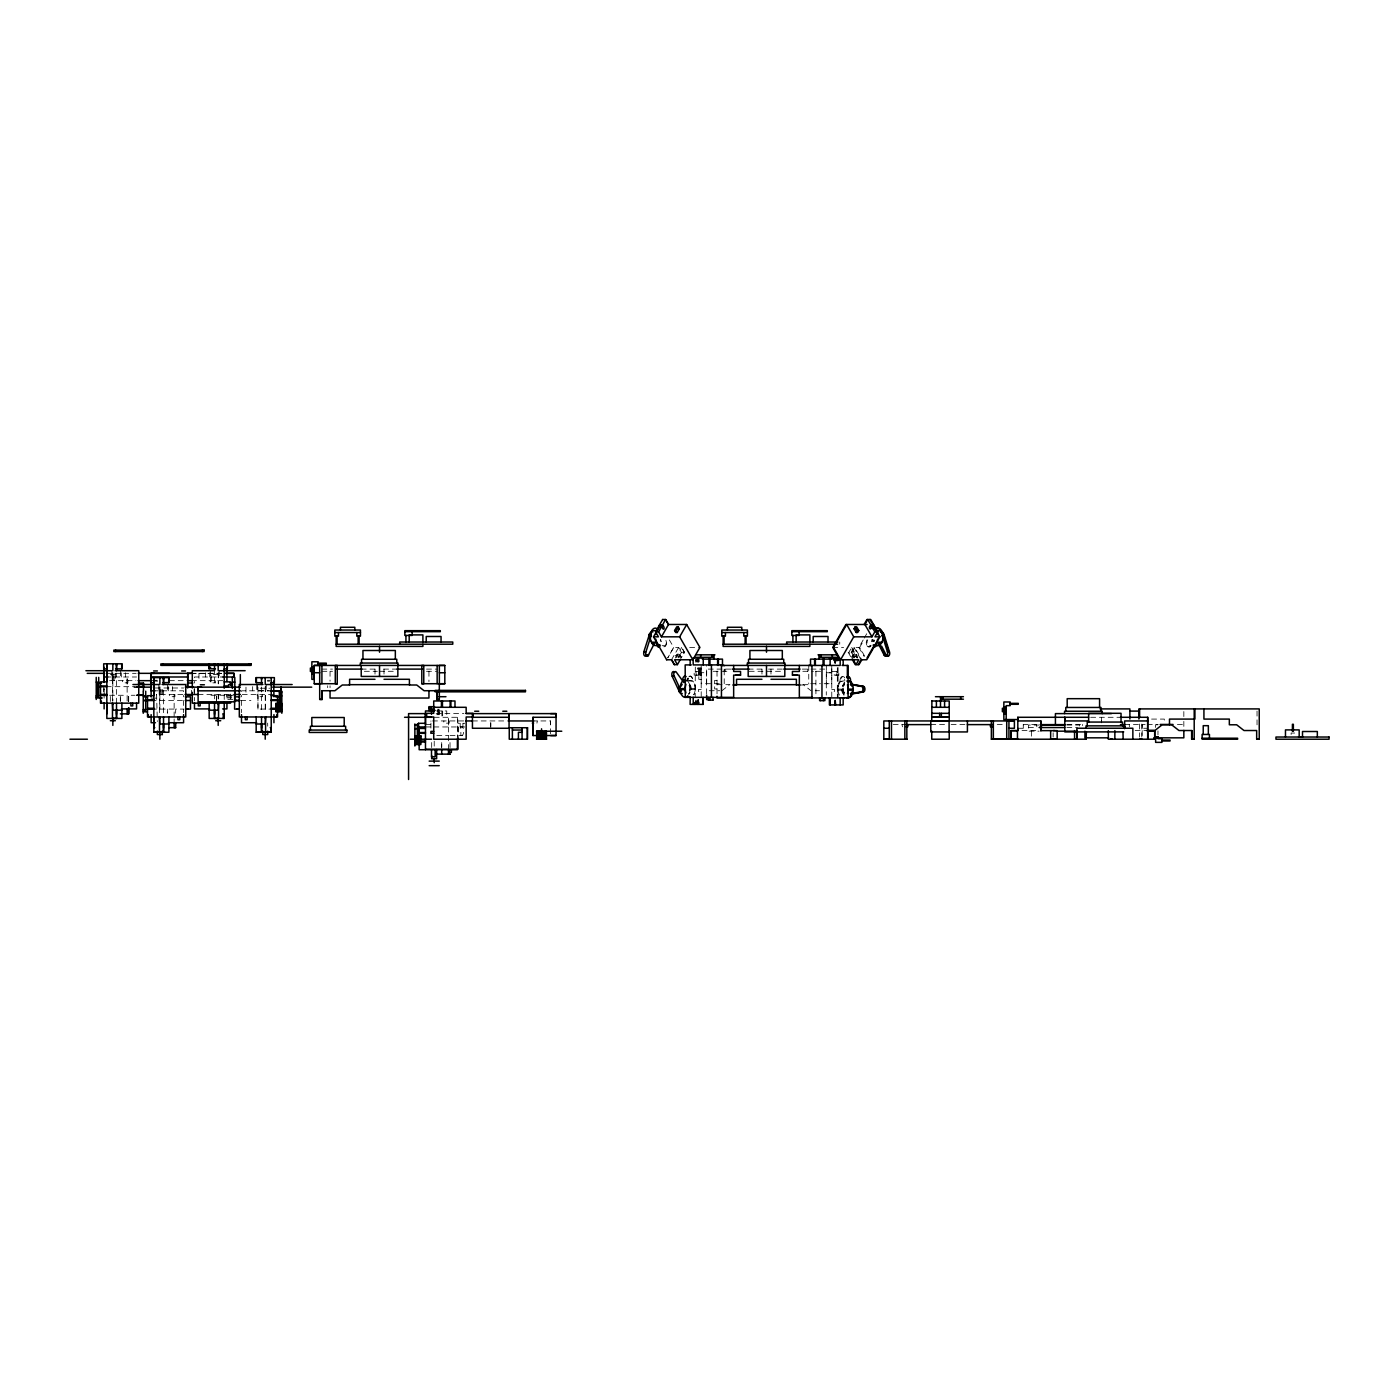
<?xml version="1.0" encoding="UTF-8"?>
<svg xmlns="http://www.w3.org/2000/svg" width="1399" height="1399" viewBox="0 0 1399 1399"><rect width="100%" height="100%" fill="white"/><g stroke="black" fill="none" stroke-linecap="round" stroke-linejoin="round"><path stroke-width="0.75" stroke-dasharray="5 3.75" d="M110.329 701.459L110.329 695.268M112.2 680.666L112.2 673.339M112.48 701.004L112.497 672.849M113.144 680.666L113.144 673.339M114.123 680.666L114.123 673.339M115.505 673.339L115.225 680.666M116.519 703.155L116.519 673.146M120.349 701.284L120.349 695.268L120.349 701.126M127.134 701.056L127.134 676.994L127.134 686.682M127.886 680.666L127.886 682.852L122.43 682.852L122.517 680.666M128.638 701.459L128.638 695.268M128.656 701.459L128.673 695.268L134.986 695.268M182.849 694.481L156.583 694.481L157.335 721.482M159.206 694.481L159.206 687.154M159.503 712.686L159.503 686.664M160.168 694.481L160.168 687.154M161.147 694.481L161.147 687.154M162.511 694.481L162.511 687.154M163.526 712.686L163.526 686.979M174.141 723.091L174.141 718.981M174.141 716.935L174.141 690.809M174.91 694.481L174.91 696.685L169.436 696.685L169.541 694.481M175.644 713.21L175.679 709.083L184.126 709.083M191.628 695.286L191.628 688.815M210.952 676.994L210.952 683.097L210.952 673.339M216.425 701.808L216.425 694.481L216.425 699.972M273.942 709.083L257.958 709.083L257.958 690.809L268.416 690.826M463.734 720.94L430.927 720.94L430.927 733.723M431.679 747.556L431.679 741.557M441.699 747.556L441.699 741.557L441.699 747.241M448.484 749.549L448.484 717.285L448.484 726.955M449.236 720.94L449.236 723.143L443.78 723.143L443.868 720.94M450.041 747.556L450.006 741.75M490.752 728.267L490.752 720.94L490.752 726.431M550.594 733.723L550.594 720.94L533.036 720.94M706.652 683.709L706.652 665.434M724.21 683.709L724.21 665.434M725.172 671.293L725.154 669.107M824.116 683.709L831.775 683.709L831.775 665.434L831.775 697.349M901.935 724.612L902.547 726.798M1017.825 728.267L1023.281 728.267L1023.281 724.612L1040.839 724.612M1036.134 724.612L1036.939 726.798M1101.433 722.776L1101.433 717.267L1101.695 722.776M1142.231 728.267L1142.231 724.612L1142.214 728.267L1147.67 728.267M669.369 639.973L673.758 647.422L667.69 658.002L673.636 647.422L678.69 647.422L681.488 652.301L678.183 657.862L677.308 655.501M678.288 657.862L677.501 655.869M680.404 655.501L678.935 655.204L678.917 657.005M695.023 690.879A8.726 5.001 -90 0 1 693.729 694.796A8.726 5.001 -90 0 0 695.146 690.879L695.303 688.605A8.726 5.001 -90 0 0 692.802 681.051L687.346 680.159L687.626 681.051A8.726 5.001 -90 0 1 690.127 688.605L689.847 690.879A8.726 5.001 -90 0 1 688.675 694.796M675.734 655.869L676.451 654.802M675.927 655.501L676.242 657.565M660.206 640.69L660.835 639.71M856.73 654.749L852.76 654.802L851.379 657.862L848.161 652.301L851.904 652.301L855.104 657.862L856.94 654.802L857.15 657.565M671.485 659.768L678.69 647.422M675.507 658.002L681.698 647.422M850.784 649.049L848.913 652.301L852.131 657.862L854.159 654.959L854.159 657.565M864.704 656.236L859.651 647.422L853.95 647.422L851.152 652.301L854.352 657.862L856.398 654.959L856.398 657.565M851.904 652.301L854.702 647.422L861.801 659.768M863.166 639.973L858.881 647.422L863.952 656.236M864.232 638.101L867.432 632.505M859.651 647.422L863.917 639.973M682.625 649.049L684.496 652.301L681.156 657.862L680.159 655.204M682.502 649.049L684.373 652.301L681.278 657.862L680.509 656.516L677.396 656.516M853.407 657.565L852.97 654.749M721.901 690.721L729.229 685.003M687.678 681.051L687.958 680.159A4.092 2.343 -90 0 1 688.273 678.113M843.982 695.32A8.726 5.001 -90 0 1 842.688 691.403L842.513 689.147A8.726 5.001 -90 0 1 845.013 681.593L839.837 681.593A8.726 5.001 -90 0 0 837.336 689.147L837.511 691.403A8.726 5.001 -90 0 0 838.805 695.32M215.236 680.683L215.656 682.852L210.182 682.852L210.182 680.683M262.243 694.499L262.662 696.685L257.206 696.685L257.206 694.499M537.321 720.957L536.936 723.143M1129.273 724.612L1129.36 726.798M460.813 735.559C464.573 737.221 464.66 725.207 460.796 726.955L460.901 735.559M662.112 645.691L665.679 645.691M866.96 639.903A4.092 2.343 -90 0 0 866.96 645.691L871.157 645.691A4.092 2.343 -90 0 1 867.712 645.691A4.092 2.343 -90 0 1 867.712 639.903M689.655 647.422L699.902 647.422M832.755 647.422L843.614 647.422M684.496 652.301L681.365 652.301L678.567 647.422M679.669 654.749L676.556 654.749L677.431 655.501M852.131 656.516L855.873 656.516M701.179 668.057L697.367 668.057L697.367 671.468M698.835 668.197L701.179 668.197M698.835 668.477L701.179 668.477M321.805 669.107L332.507 669.107M361.222 669.107L377.485 669.107M383.588 669.107L397.841 669.107M426.503 669.107L437.188 669.107M698.835 669.247L701.179 669.247M730.75 669.107L706.652 669.107L706.652 695.093M748.185 669.107L764.466 669.107M768.523 669.107L784.804 669.107M802.239 669.107L826.337 669.107L826.319 683.709L831.775 683.709M698.835 670.121L701.179 670.121M698.835 671.013L701.179 671.013M321.875 671.293L332.507 671.293M364.37 671.293L377.345 671.293M379.496 671.293L394.623 671.293M426.503 671.293L437.118 671.293M713.105 671.293L730.103 671.293M749.217 671.293L781.604 671.293M802.834 671.293L813.466 671.293M815.582 671.293L824.081 671.293M701.214 671.468L694.149 671.45L694.184 675.122L701.214 675.122L694.149 675.122M831.775 671.468L838.805 671.468L838.805 675.122L831.775 675.122M698.835 671.887L701.179 671.887M698.835 672.657L706.652 672.762M698.835 672.902L701.179 672.902L701.214 683.709L722.269 683.709M106.237 673.339L136.14 673.339M221.619 673.339L193.342 673.339L221.409 673.339M698.835 673.286L701.179 673.286M701.179 673.741L698.835 673.951L701.179 673.968M110.329 674.405L117.901 674.405M213.155 674.405L221.759 674.388M838.805 675.105L834.171 675.105L834.171 671.468M106.044 676.994L136.56 676.994M225.012 676.994L194.478 676.994L194.478 683.027M701.179 679.337L698.835 679.337L698.835 667.83M154.852 680.264L157.37 680.264M267.314 680.264L270.234 680.264M126.977 680.666L128.078 680.666M717.022 680.386L714.662 680.386L714.662 688.938L717.022 688.938M109.559 680.666L135.843 680.666M151.092 680.666L157.195 680.666M169.401 680.666L187.711 680.666M191.471 680.666L226.551 680.666M687.346 680.928L692.802 681.051A8.726 5.001 -90 0 1 695.198 688.605M839.995 681.47L845.171 680.701M155.499 681.173L157.597 681.173M267.471 681.156L269.57 681.156M810.721 683.709L820.479 683.709M717.022 684.671L729.911 684.671M803.026 684.671L809.479 684.671M800.053 685.003L803.708 685.003L811.035 690.721M106.219 686.682L134.969 686.682M155.167 687.993L183.654 687.993M260.162 688.221L269.57 688.221M690.022 688.605L695.303 688.605M837.336 689.147L843.265 689.147A8.726 5.001 -90 0 1 844.734 682.974M689.934 689.637L695.303 689.637M701.214 689.515L698.433 689.515L698.451 691.351L701.214 691.351M831.775 689.515L834.521 689.515L834.521 691.351L831.775 691.351M837.336 690.179L843.335 690.179M153.208 690.826L183.584 690.809L183.584 696.842M272.018 690.809L241.502 690.809L241.502 696.842M709.223 690.721L719.786 690.721M815.267 690.721L819.499 690.721M198.116 694.481L234.735 694.481M242.237 694.481L273.574 694.481M109.577 695.268L127.134 695.268M210.952 695.268L233.965 695.268L228.509 695.268M226.813 695.723L232.356 695.723M226.813 696.947L232.356 696.929L232.356 694.411M226.813 697.926L232.829 697.926M151.127 698.136L156.583 698.136L156.583 694.481M232.829 699.465L226.813 699.465L226.83 694.411M151.127 700.497L188.428 700.497M240.715 700.497L250.928 700.497M151.494 709.101L174.141 709.083M436.471 710.954L446.753 710.954L446.753 717.285M436.138 713.612L463.908 713.612M436.733 714.679L439.251 714.679L439.251 710.675M434.215 717.285L457.91 717.285L457.91 723.3L464.818 723.3M1090.66 717.285L1120.669 717.285M1151.587 719.086L1164.3 719.086L1164.3 722.881M472.442 720.94L509.061 720.94M267.646 723.091L267.734 726.151M425.453 724.595L430.927 724.595L430.927 720.94M893.174 724.612L906.832 724.612M930.79 724.612L947.071 724.612M951.145 724.612L967.409 724.612M997.225 724.612L1003.8 724.612M1066.842 724.612L1083.123 724.612M1124.656 724.612L1145.134 724.455M1147.285 724.455L1158.04 724.455M1177.381 724.455L1183.834 724.455M1157.97 724.804L1155.626 724.804L1155.626 730.191M1039.107 725.049L1028.44 725.049L1028.44 731.17L1039.107 731.17M1066.842 725.049L1079.643 725.049L1079.643 727.55M425.471 726.955L431.749 726.955M433.847 726.955L464.818 726.973M1028.44 727.55L1036.974 727.55M1066.842 727.55L1077.51 727.55M1022.022 730.628L1036.659 730.628M1135.114 730.628L1146.393 730.523M1294.67 733.041L1291.12 733.041L1291.12 736.836M436.785 735.542L448.484 735.542M450.023 735.542L462.702 735.542M874.427 641.791L872.556 639.71M873.676 641.791L871.804 639.71M870.755 645.254L870.283 645.691A4.092 2.343 -90 0 1 866.96 645.691M679.232 657.565L678.707 656.656M689.497 684.251L690.214 685.038A5.036 2.885 -90 0 1 688.92 693.484M853.95 647.422L861.032 659.768M851.711 647.422L857.779 658.002M851.974 649.188L857.027 658.002M843.265 689.147L843.44 691.403A8.726 5.001 -90 0 0 844.734 695.32M1053.132 732.761L1053.132 737.063M104.121 693.239L104.121 688.833L104.121 700.829M1257.036 711.094L1257.036 728.389M1183.834 711.549L1183.834 717.774M1183.834 721.394L1183.834 727.917M1157.97 730.855L1157.97 734.877M1142.161 730.523L1142.161 739.214M1141.794 724.07L1141.794 737.046M1139.608 724.052L1139.608 737.046M1082.564 724.455L1082.564 725.574M1031.36 731.17L1031.36 739.214M1023.281 724.612L1023.281 728.267M839.732 642.019L839.732 644.205M838.088 667.603L838.088 697.891M837.336 667.603L837.336 697.891M836.899 671.468L836.899 675.105M826.337 665.434L826.284 695.093M815.914 671.293L815.914 696.247M808.762 665.434L808.762 683.709M807.818 669.107L807.818 671.293M770.971 669.107L770.971 677.291M761.965 669.107L761.965 677.238M724.192 669.107L724.192 671.293M717.022 671.293L717.022 694.114M701.179 665.434L701.214 697.349M698.783 671.45L698.801 675.105M696.072 671.45L696.09 675.105M695.303 667.061L695.198 697.349M687.469 680.928L687.469 680.159A4.092 2.343 -90 0 0 687.154 678.113M550.594 720.94L550.594 724.595M462.912 723.3L462.912 726.955M460.184 723.3L460.184 726.955M458.277 726.955L458.277 735.559M457.91 726.955L457.91 737.063M457.386 717.285L457.386 736.748M442.661 710.954L442.661 717.285M441.892 710.954L441.892 717.285M439.076 709.153L439.076 714.679M438.569 709.153L438.569 714.679M437.765 709.153L437.73 714.679M434.215 741.138L434.215 747.591M428.951 671.293L428.951 681.593M384.008 669.107L384.008 677.238M375.002 669.107L375.002 677.291M330.042 671.293L330.042 681.208M330.042 685.772L330.042 687.696M327.681 685.772L327.681 687.696M266.23 684.496L266.23 690.809M265.565 686.664L265.583 712.686M265.215 686.612L265.215 712.721M261.543 686.979L261.543 712.686M257.958 687.154L257.958 709.083M257.538 684.496L257.538 690.809M256.751 684.496L256.751 690.809M252.659 686.612L252.659 690.809M245.979 687.154L245.979 694.481M241.502 700.497L241.502 712.633M230.538 694.096L230.538 698.783M224.225 694.411L224.225 703.155M219.223 670.681L219.223 676.994M218.559 672.849L218.559 683.866M218.559 694.499L218.559 698.87M218.192 672.779L218.192 683.709M218.192 694.551L218.192 698.905M214.537 668.879L214.537 683.866M214.537 694.586L214.537 698.87M210.515 670.681L210.515 676.994M209.745 672.779L209.745 676.994M205.653 672.779L205.653 676.994M198.973 673.339L198.973 680.666M194.496 688.71L194.478 700.829M194.129 688.833L194.111 693.135M183.584 700.497L183.584 712.633M172.409 686.612L172.409 690.809M168.317 686.612L168.317 690.809M167.548 684.496L167.548 690.809M159.871 686.612L159.871 712.721M158.839 684.496L158.839 690.809M125.403 672.779L125.403 676.994M121.311 672.779L121.311 676.994M120.541 670.681L120.524 676.994M112.847 672.779L112.847 701.074M111.833 670.681L111.833 676.994M103.753 686.682L103.736 693.135M660.503 639.903A4.092 2.343 -90 0 1 661.115 641.739A4.092 2.343 -90 0 0 660.398 639.903M874.585 640.287A3.515 2.011 -90 0 1 874.078 640.008M872.277 641.739A4.092 2.343 -90 0 1 872.889 639.903M874.358 640.322A3.515 2.011 -90 0 1 873.326 640.008M871.525 641.739A4.092 2.343 -90 0 1 872.137 639.903M689.13 676.626A4.092 2.343 -90 0 1 692.645 680.159M689.182 685.562A3.515 2.011 -90 0 1 689.182 691.648M844.489 694.026A5.036 2.885 -90 0 1 842.338 689.147A5.036 2.885 -90 0 1 844.489 684.286A5.036 2.885 -90 0 0 841.586 689.147A5.036 2.885 -90 0 0 844.471 694.201M844.716 692.54A3.515 2.011 -90 0 1 843.212 689.147A3.515 2.011 -90 0 1 844.716 685.755M844.751 677.816A4.092 2.343 -90 0 0 842.198 676.924A4.092 2.343 -90 0 0 840.747 680.701L840.589 681.593A8.726 5.001 -90 0 0 838.088 689.147L838.263 691.403A8.726 5.001 -90 0 0 839.557 695.32M689.008 676.626A4.092 2.343 -90 0 1 692.522 680.159M687.836 680.159A4.092 2.343 -90 0 1 688.151 678.113M690.092 685.038A5.036 2.885 -90 0 1 688.798 693.484M689.06 685.562A3.515 2.011 -90 0 1 689.06 691.648M839.995 680.701A4.092 2.343 -90 0 1 842.041 676.644A4.092 2.343 -90 0 1 844.611 679.634M844.471 692.662A3.515 2.011 -90 0 1 842.46 689.147A3.515 2.011 -90 0 1 844.471 685.632M167.355 709.101L167.355 713.088L167.355 709.083M831.775 672.762L826.337 672.762L831.775 672.762M665.889 645.289A4.092 2.343 -90 0 0 665.679 639.903A4.092 2.343 -90 0 1 665.767 645.289A4.092 2.343 -90 0 1 662.846 646.338A4.092 2.343 -90 0 0 665.767 645.289"/><path stroke-width="1.5" d="M104.121 681.068L104.103 673.339M106.831 703.155L106.831 718.439L121.888 718.439L121.888 703.155M121.888 710.185L112.847 710.185L112.48 703.155L112.48 718.439L116.519 718.439L116.519 709.695M116.519 668.879L116.519 663.808L116.502 665.714M121.696 668.879L121.696 663.808M127.134 709.276L127.134 713.857L128.673 713.857L128.656 707.667M128.638 707.667L128.638 713.857L120.349 713.857M143.467 690.984L143.467 683.027L138.291 683.027M151.109 687.154L151.109 690.826L154.992 690.809M168.894 716.97L168.894 732.254L153.838 732.254L153.838 716.97M153.838 695.548L153.838 677.623L153.838 727.672L154.817 727.672M159.503 732.254L159.503 716.97L159.871 724L168.894 724M163.526 723.51L163.526 732.254L163.526 716.97M163.526 682.695L163.526 677.623L163.508 679.547M168.702 682.695L168.702 677.623M162.634 682.695L169.017 682.572L169.017 677.623L150.707 677.623L150.707 682.695L153.838 682.695M174.141 723.091L174.141 727.672L175.697 727.672L175.697 723.091M187.711 687.993L187.711 673.339L191.471 673.339L138.274 673.339M185.298 696.842L190.474 696.842L190.474 709.101L186.119 709.101M201.596 687.154L198.116 687.154L198.116 690.826L240.331 690.826M209.168 710.185L218.192 710.185L218.559 703.155L218.559 718.439L214.537 718.439L214.554 710.08M218.559 703.155L218.192 704.606M224.225 670.681L224.225 668.862L227.355 668.862L227.355 663.808M222.563 676.994L233.965 677.011L233.983 673.339L225.606 673.339M261.561 723.895L261.543 732.254L261.543 716.97M262.767 731.1L262.767 734.545L267.734 734.545L267.734 731.1M256.174 724L265.215 724L265.583 716.97L265.215 718.421M271.231 684.496L271.231 682.695L274.361 682.695L274.361 677.623L256.052 677.623L256.052 682.695L262.435 682.695M314.233 672.762L314.25 683.709L319.689 683.709L319.689 665.434L314.233 665.434M321.91 683.709L321.91 665.434M337.246 683.709L337.246 665.434L335.288 665.434L335.27 683.709L337.246 683.709L314.233 683.709M379.531 676.434L379.531 665.434M397.841 665.434L397.841 676.434L361.222 676.434L361.222 665.434M418.441 723.3L418.441 735.559L418.441 723.3L425.471 723.3L425.453 713.612M425.471 724.595L425.471 723.3M436.645 749.549L436.645 758.713L431.679 758.713L431.679 755.652M444.812 665.434L439.356 665.434L439.356 683.709L444.812 683.709L444.812 665.434L314.215 665.434L314.215 679.337L311.872 679.337L311.872 661.779L318.185 661.779L318.185 665.434M441.699 754.131L441.699 749.549M448.484 749.549L448.484 754.131L450.041 754.131L435.754 754.131M533.858 720.957L509.061 720.94L509.061 713.612L509.061 728.267L472.442 728.267L472.442 713.612M537.216 735.542L533.036 735.542L533.036 717.285L556.05 717.285L556.068 713.612L466.042 713.612M545.593 735.542L556.05 735.542L556.068 713.612L550.594 713.612M766.495 676.434L766.495 665.434M784.804 665.434L784.804 676.434L748.185 676.434L748.185 665.434M1014.397 720.957L1008.941 720.94L1008.941 728.267L1014.397 728.267L1014.397 720.94L883.818 720.957L883.818 739.214L889.274 739.214L889.274 720.94M891.478 739.214L891.478 720.94M906.832 739.214L906.832 720.94L904.856 720.94L904.856 739.214L906.832 739.214L883.818 739.214M907.776 724.612L907.776 726.798L906.01 726.798M949.099 731.939L949.099 720.94L930.79 720.94L930.79 731.939L967.409 731.939L967.409 720.94M993.342 739.214L993.342 720.94L991.384 720.94L991.384 739.214L1008.941 739.214L1008.941 728.267M1088.649 717.285L1017.807 717.285L1017.807 720.94L1040.839 720.94L1040.839 730.628L1057.172 730.628L1057.172 739.214L1050.649 739.214L1050.649 730.628M1040.839 720.94L1040.839 730.628L1040.839 726.885M991.384 739.214L1086.166 739.214L1086.026 731.887M1132.858 739.214L1132.858 728.232L1076.88 728.232L1076.88 739.214L1077.125 730.523M1147.67 739.214L1147.705 717.285L1120.354 717.285M1108.323 730.628L1108.323 739.214L1154.7 739.214L1154.7 730.628L1147.67 730.628L1147.687 717.285M116.502 714.312L116.519 703.155M163.526 728.127L163.526 724M833.926 660.45L833.944 658.544M835.675 658.544L835.186 663.178L834.696 658.544M834.923 660.45L834.923 658.544M214.554 665.714L214.572 663.808M261.561 679.529L261.578 677.623M883.573 637.699L883.451 635.094L888.68 651.759M884.343 637.699L883.853 633.939A5.036 2.885 -90 0 0 880.496 632.086M678.83 687.311L679.11 691.141L672.185 676.312L674.335 676.312L680.281 689.287M847.444 684.793A8.726 5.001 -90 0 1 848.109 689.147L847.934 691.403A8.726 5.001 -90 0 1 847.444 693.519M847.164 681.47L850.784 681.593A8.726 5.001 -90 0 1 853.285 689.147L853.11 691.403A8.726 5.001 -90 0 1 846.972 697.594M649.293 638.958L649.538 633.939A5.036 2.885 -90 0 1 652.791 632.086M643.855 651.759L649.188 635.094L651.217 635.094L651.06 636.388L649.031 636.388M695.985 661.884L695.985 660.38M695.985 702.001L695.985 700.497M649.084 635.094L649.416 633.939M653.998 644.257L648.489 654.942A2.781 1.591 -90 0 1 646.39 655.624A2.781 1.591 -90 0 1 645.988 651.759L651.217 635.094M681.138 686.087L682.187 684.251M852.271 691.666L851.204 693.519M874.095 645.254A8.726 5.001 -90 0 0 876.351 642.998L877.138 641.197A8.726 5.001 -90 0 0 877.645 639.081M873.081 645.149L876.683 645.254A8.726 5.001 -90 0 0 881.527 642.998L882.314 641.197A8.726 5.001 -90 0 0 881.527 630.652A8.726 5.001 -90 0 0 875.477 629.27M666.554 659.768L671.607 659.768L674.283 664.647L677.396 664.647L680.579 659.086M677.396 664.647L674.598 659.768L692.82 659.768L679.652 636.825L661.447 636.825L658.597 631.858L661.779 626.28C664.403 634.691 666.326 621.803 658.789 626.28L655.589 631.858L658.439 636.825L653.508 636.825L660.59 624.479M662.671 619.495L659.366 625.073L660.153 626.42M656.638 642.281L651.514 642.176M661.447 636.825L668.53 624.479L665.679 619.495L662.566 619.495M674.58 630.582L676.731 626.822L678.235 626.822L679.354 628.781L677.203 632.523L675.7 632.523L674.58 630.582L676.084 630.582L678.235 626.822M679.652 636.825L686.734 624.479L668.407 624.479L665.557 619.495L662.479 625.073L663.248 626.42M692.82 659.768L699.902 647.422L686.612 624.479M854.055 628.781L855.156 626.822L856.66 626.822L858.811 630.582L857.692 632.523L856.205 632.523L854.055 628.781L855.541 628.781M840.589 659.768L853.74 636.825L846.657 624.479L833.507 647.422L840.589 659.768L858.794 659.768L855.996 664.647L852.83 659.086M856.205 632.523L857.307 630.582L855.156 626.822M864.11 624.479L866.96 619.495L870.72 619.495L873.92 625.073L872.242 628.641M871.962 636.825L874.812 631.858L871.629 626.28C870.685 631.946 867.467 627.207 870.93 625.073L867.712 619.495L864.862 624.479L871.962 636.825L853.74 636.825M872.381 626.42L873.151 625.073M873.833 627.644L874.62 626.28L877.803 631.858L874.952 636.825L879.884 636.825L869.968 619.495M858.234 664.647L861.032 659.768L866.733 659.768L879.884 636.825M861.801 659.768L859.003 664.647L855.244 664.647L852.078 659.086M867.048 657.897L874.515 644.869M876.526 645.149L876.211 645.691A4.092 2.343 -90 0 1 873.938 646.758M698.713 704.379L698.223 699.745L697.734 704.379M660.328 645.149L656.603 645.254A8.726 5.001 -90 0 1 651.759 642.998L651.077 641.197M686.227 680.928L682.625 681.051A8.726 5.001 -90 0 0 680.124 688.605L680.281 690.879A8.726 5.001 -90 0 0 687.626 696.177A8.726 5.001 -90 0 0 690.179 697.349M852.481 693.519L862.606 691.928A2.781 1.591 -90 0 0 864.197 689.147A2.781 1.591 -90 0 0 862.606 686.384M851.029 694.201L863.358 691.928A2.781 1.591 -90 0 0 864.949 689.147A2.781 1.591 -90 0 0 863.358 686.384L851.781 684.286A5.036 2.885 -90 0 0 851.029 684.286L853.233 684.776L850.452 684.776M384.008 679.284L409.417 679.284L409.417 685.003L416.745 685.003L424.072 690.721L436.75 690.721L436.75 699.43L439.321 699.43L439.321 684.268M1146.393 730.523L1154.857 730.523L1162.184 724.787L1171.628 724.787L1178.955 730.523L1191.633 730.523L1191.633 739.214L1194.204 739.214L1194.204 708.908M1203.927 708.908L1203.927 719.086L1229.336 719.086L1229.336 724.787L1236.664 724.787L1243.991 730.523L1256.669 730.523L1256.669 739.214L1259.24 739.214L1259.24 708.908L1138.891 708.908L1138.891 719.086M733.653 665.434L733.653 671.468L740.561 671.468L740.561 675.122L735.926 675.105M319.689 684.268L319.689 699.43L322.242 699.43L322.242 690.721L334.938 690.721L342.265 685.003L349.593 685.003L349.593 679.284L375.002 679.284M706.652 699.43L709.223 699.43L706.652 699.43L706.652 695.093M1076.758 739.214L1074.572 739.214L1074.572 730.558M1139.608 739.214L1142.161 739.214M941.352 713.333L941.352 716.97L949.221 716.987L931.751 716.987L939.621 716.97L939.621 713.333M722.251 665.434L724.21 665.434M139.708 695.268L141.002 695.268M186.574 709.083L188.235 709.083M931.751 716.987L939.621 716.97M1123.904 726.798L1125.268 726.798M1053.255 730.61L1054.933 730.61M1053.272 739.214L1054.933 739.214M867.118 624.479L845.905 624.479L832.755 647.422L839.837 659.768M662.479 625.073L659.489 625.073L661.01 626.839M870.93 625.073L873.92 625.073M870.143 626.42L874.62 626.28M677.85 628.781L679.354 628.781M650.972 641.197A8.726 5.001 -90 0 1 651.759 630.652L657.058 630.652M857.307 630.582L858.811 630.582M876.351 630.652L881.527 630.652M404.836 631.666L440.318 631.666L440.318 630.669L404.836 630.669L404.836 635.426L412.163 635.426L412.163 631.666M791.817 631.666L827.299 631.666L827.299 630.669L791.817 630.669L791.817 635.426L799.126 635.426L799.126 631.666M655.589 631.858L658.597 631.858M874.812 631.858L877.803 631.858M334.816 632.54L360.452 632.54M721.779 632.54L747.416 632.54M884.378 636.388L882.349 636.388L882.174 635.094L884.203 635.094L889.432 651.759A2.781 1.591 -90 0 1 889.204 655.397A2.781 1.591 -90 0 1 887.106 655.484A2.781 1.591 -90 0 1 884.798 654.942L879.394 644.257M837.791 642.019L786.64 642.019L786.64 644.205M876.753 642.281L881.877 642.176M651.882 642.998L657.058 642.998A8.726 5.001 -90 0 0 659.296 645.254M876.351 642.998L881.527 642.998M336.162 644.205L452.769 644.205L452.769 642.019L399.677 642.019L399.677 644.205M723.126 644.205L837.616 644.205M645.988 651.759L643.977 651.759A2.781 1.591 -90 0 0 644.205 655.397A2.781 1.591 -90 0 0 646.303 655.484M882.174 635.094L887.403 651.759L889.432 651.759M646.46 654.942L648.611 654.942A2.781 1.591 -90 0 1 646.268 655.624M695.635 654.837L714.959 654.837M818.013 654.837L837.354 654.837M878.642 644.257L884.046 654.942L886.826 654.942M695.583 657.303L713.175 657.303L713.175 654.837M837.389 657.303L819.797 657.303L819.797 654.837M829.397 658.544L840.169 658.544L840.169 665.434L720.695 665.434M702.35 659.121L722.479 659.121L722.479 665.434M831.775 659.121L810.511 659.121L810.511 665.434M695.723 659.908C702.998 660.171 695.268 665.172 697.716 658.002L693.1 658.002L693.222 664.91L721.447 664.91L721.447 697.349M834.678 660.45L837.669 660.45L837.669 658.544M318.185 663.143L326.282 663.143L326.282 664.07L318.185 664.07M691.298 664.91L685.178 664.91L685.283 697.349M842.093 665.434L848.109 665.434L848.109 697.891M311.872 667.148L314.215 667.148M209.465 667.34L210.637 667.34M311.872 667.375L314.215 667.375M311.872 667.83L314.215 667.83M311.872 668.057L310.403 668.057L310.403 671.468L311.872 671.468M311.872 668.477L314.215 668.477M106.831 668.879L103.701 668.879L103.701 663.808L122.01 663.808L122.01 668.879L115.54 668.879M215.429 668.862L209.046 668.739L209.36 663.808M311.872 669.247L314.215 669.247M336.704 669.107L362.254 669.107M396.756 669.107L422.306 669.107M732.184 669.107L749.217 669.107M783.72 669.107L800.053 669.107M311.872 670.121L314.215 670.121M85.916 670.716L112.847 670.716L112.847 663.808M115.12 670.681L138.746 670.698L138.746 703.155L100.518 703.155L100.518 681.873L106.831 681.873L106.831 663.808L106.831 713.857M181.643 670.96L185.507 670.96M245.14 670.698L218.192 670.716L218.192 663.808M157.37 670.96L153.593 670.96M311.872 671.013L314.215 671.013M311.872 671.887L314.215 671.887M311.872 672.657L319.689 672.762M87.228 673.339L104.628 673.339M225.746 673.339L233.983 673.339L233.983 676.994M311.872 673.286L314.215 673.286M169.506 673.339L151.092 673.339L151.092 676.994L187.711 676.994M311.872 673.741L314.215 673.951L311.872 673.968M797.063 675.105L792.429 675.105L792.429 671.468L799.336 671.468L799.336 665.434M740.561 675.122L733.653 675.122L733.653 697.349L685.003 697.349M792.429 675.122L799.336 675.122L799.336 697.349L812.312 697.349M104.121 676.994L107.968 676.994M761.965 679.284L736.556 679.284L736.556 685.003L732.884 685.003M770.971 679.284L796.381 679.284L796.381 685.003L800.053 685.003M682.782 680.159L686.227 680.159M138.029 680.666L151.092 680.666M191.471 680.666L187.711 680.666L187.711 673.339M847.164 680.701L850.627 681.47M273.644 681.156L273.942 696.842M96.234 682.117L98.699 682.117M224.225 681.873L230.538 681.873L230.538 684.915M232.356 682.117L234.822 682.117M98.997 683.027L101.515 683.027M192.765 683.027L187.588 683.027L187.588 686.682L192.765 686.682M230.083 683.027L232.042 683.027M421.798 683.709L423.775 683.709L423.775 665.434L421.798 665.434L421.798 683.709L444.812 683.709M852.533 684.286L850.505 684.286L863.358 686.384M132.922 684.531L159.871 684.531L159.871 677.623M162.127 684.496L185.752 684.531L185.752 716.97L147.525 716.97L147.525 695.688L153.838 695.688M204.394 684.776L200.319 684.776M228.439 684.776L232.444 684.776M262.942 684.496L239.316 684.531L239.316 716.97L277.544 716.97L277.544 695.688L271.231 695.688M292.146 684.531L265.215 684.531L265.215 677.623M349.4 684.671L409.61 684.671M734.213 684.671L796.573 684.671M100.518 685.965L106.831 685.965M224.225 685.965L228.439 685.965M98.752 686.682L106.831 686.752M136.927 686.682L143.467 686.682L143.467 683.027M224.225 686.734L228.439 686.734M134.234 687.154L151.634 687.154M185.298 687.154L240.348 687.154M272.613 687.154L311.715 687.154M680.124 688.605L685.283 688.605A8.726 5.001 -90 0 1 685.965 684.251M848.109 689.147L853.285 689.147M680.194 689.637L685.37 689.637M680.841 689.917L678.83 689.917L678.725 688.605M848.039 690.179L853.198 690.179M270.094 690.809L280.989 690.826L280.972 700.497L271.231 700.567M272.613 690.826L280.972 690.826M681.138 691.141L678.987 691.141L679.564 692.173M279.363 692.015L281.829 692.015M863.358 691.928L860.577 691.928A2.781 1.591 -90 0 0 860.98 691.823M850.452 693.519L861.329 691.928A2.781 1.591 -90 0 0 862.921 689.147A2.781 1.591 -90 0 0 861.329 686.384M100.518 694.429L106.831 694.429M185.035 694.481L198.116 694.481M234.735 694.481L240.348 694.481M100.518 695.443L106.831 695.443M187.588 695.268L191.943 695.268M96.234 695.723L98.699 695.723M143.24 695.933L145.706 695.933M279.363 695.933L281.829 695.933M96.234 696.947L98.699 696.947L98.699 677.378M144.097 696.842L147.612 696.842M234.595 696.842L239.771 696.842M275.708 696.842L280.972 696.842M438.936 696.702L445.966 696.702M935.441 696.702L963.439 696.702M96.234 697.979L102.232 697.979M848.266 697.891L717.022 698.031L717.022 696.247M963.439 699.185L941.789 699.185L941.789 696.702M319.689 699.43L322.242 699.43M436.75 699.43L439.321 699.43M147.525 699.78L153.838 699.78M271.231 699.78L277.544 699.78M713.053 700.095L708.384 700.095L708.506 697.349M147.42 700.497L144.097 700.497L153.838 700.567M239.771 700.497L234.595 700.497L238.949 700.497M185.298 700.497L190.474 700.497M931.751 700.986L949.221 700.986L949.221 721.027M698.713 702.455L695.723 702.455L695.618 704.379M275.673 703.365L281.829 703.365M1010.165 703.347L1018.262 703.347L1018.262 704.292L1010.165 704.292M275.673 703.872L281.829 703.872M703.12 704.379L703.12 697.349L703.242 704.379L690.109 704.379L690.232 697.349A8.726 5.001 -90 0 1 687.801 696.177M112.847 704.606L112.48 703.155M275.673 704.676L281.829 704.676M275.673 705.708L281.829 705.708M434.529 706.67L429.161 706.67L429.161 710.675M275.673 706.932L281.829 706.932M433.725 707.299L466.164 707.299L466.164 713.333L473.072 713.333L473.072 716.987L466.164 716.987L466.164 739.214L433.725 739.214L433.725 716.987L426.695 716.987L426.695 713.333L433.725 713.333L433.725 700.986L454.99 700.986L454.99 707.299M931.751 707.299L949.221 707.299M1003.852 707.352L1006.196 707.352M1003.852 707.597L1006.196 707.597M1003.852 708.051L1006.196 708.051M147.525 708.244L153.838 708.244M271.231 708.244L281.829 708.244M1006.196 708.261L1002.384 708.261L1002.384 711.689L1006.196 711.689M121.416 708.908L136.56 708.908L136.56 702.84M209.623 708.908L194.478 708.908L194.496 702.84M222.598 708.908L226.935 708.908L226.935 702.84M1003.852 708.681L1006.196 708.681M1100.104 708.908L1129.885 708.908L1129.885 719.086M238.949 709.083L234.595 709.101L234.735 687.154L234.735 701.808L198.116 701.808L198.116 687.154M434.215 709.153L429.336 709.153L429.336 706.67M147.525 709.258L153.838 709.258M271.231 709.258L277.544 709.258M1003.852 709.468L1006.196 709.468M143.24 709.538L145.706 709.538M275.673 709.538L281.829 709.538M435.159 710.377L431.504 710.377L431.504 714.259M1003.852 710.342L1006.196 710.342M143.24 710.762L145.706 710.762L145.706 691.193M275.673 710.762L281.829 710.762M434.215 710.954L425.471 710.954L425.471 749.724M474.663 711.234L478.738 711.234M502.783 711.234L506.858 711.234M1003.852 711.234L1006.196 711.234M1130.077 711.094L1138.681 711.094M143.24 711.811L147.245 711.811M275.83 711.794L281.829 711.794M1003.852 712.108L1006.196 712.108M1003.852 712.878L1006.196 712.878M931.751 713.333L949.221 713.333M1003.852 713.507L1006.196 713.507M223.071 713.857L224.225 713.857L224.225 718.439L209.168 718.439L209.168 703.155M425.978 713.612L408.578 713.612L408.578 779.505M1111.401 713.612L1055.423 713.612L1055.423 724.612M1003.852 714.172L1006.196 714.172M151.127 716.725L148.381 716.725L148.381 714.889M273.942 716.725L276.687 716.725L276.687 714.889M404.556 717.285L431.504 717.285M472.442 717.285L509.061 717.285M217.002 718.439L218.192 718.439L218.192 725.399M159.871 718.421L159.503 716.97M114.053 718.439L112.847 718.439L112.847 725.399M1017.807 719.541L1003.852 719.541L1003.852 701.983L1010.165 701.983L1010.165 705.656L1006.196 705.656L1006.196 719.541M110.329 720.73L115.383 720.73M215.673 720.73L220.727 720.73M465.919 720.94L472.442 720.94M1088.509 720.94L1064.814 720.94L1064.814 717.285L1064.814 731.922L1123.712 731.887M1147.687 720.94L1124.656 720.94L1124.656 728.687M155.464 722.723L151.127 722.723L151.127 714.644M168.44 722.723L183.584 722.723L183.584 714.644M256.647 722.723L241.502 722.723L241.502 714.644M532.267 723.143L533.649 723.143M906.01 724.612L930.79 724.612M967.409 724.612L992.94 724.612M1040.244 724.612L1064.901 724.612M1120.442 724.612L1125.268 724.612M1160.191 724.455L1173.079 724.455M414.873 724.769L417.339 724.769M1041.241 725.049L1064.709 725.049M418.441 726.973L425.471 726.955M992.94 726.798L990.44 726.798L990.44 724.612M1040.244 726.798L1041.608 726.798M1039.107 727.55L1064.709 727.55M169.052 727.672L175.644 727.672M270.252 727.672L271.231 727.672L271.231 732.254L265.583 732.254L265.583 716.97M425.471 728.442L419.158 728.442L419.158 749.724L457.386 749.724L457.386 738.917M883.818 728.267L889.274 728.267M414.873 728.687L417.339 728.687M512.384 730.033L522.072 730.033M536.517 731.222L561.768 731.222M1056.175 731.17L1075.376 731.17M433.725 731.38L430.962 731.38L430.962 733.216L433.725 733.216M153.838 732.254L164.907 732.254M256.174 716.97L256.174 732.254L265.215 732.254L265.215 739.214M256.174 732.254L271.231 732.254L271.231 677.623M522.072 732.324L518.417 732.324L518.417 739.214M161.06 732.254L159.871 732.254L159.871 739.214M419.158 732.534L425.471 732.534M419.158 733.321L425.471 733.321M536.691 733.688L546.432 733.688M162.389 734.545L157.335 734.545L157.335 731.1M414.873 735.944L421.029 735.944M414.873 736.119L421.029 736.119M414.873 736.626L421.029 736.626M1298.517 736.836L1302.626 736.836M1155.626 736.993L1157.97 736.993M414.873 737.43L421.029 737.43M1108.585 737.833L1084.925 737.833L1084.925 731.152M1153.738 737.833L1183.834 737.833L1183.834 730.4M1202.126 738.217L1237.608 738.217L1237.608 739.214L1202.126 739.214L1202.126 734.458L1209.453 734.458L1209.453 738.217M414.873 738.462L421.029 738.462M69.95 739.214L87.42 739.214M410.309 739.214L431.592 739.214M536.517 739.214L546.607 739.214M1191.633 739.214L1194.204 739.214M1256.669 739.214L1259.24 739.214M1017.825 728.267L1017.825 730.628L1010.795 730.628L1010.795 739.214L1017.825 739.214M414.873 739.686L421.029 739.686M1086.166 739.214L1086.358 731.887M1161.939 740.071L1170.036 740.071L1170.036 740.998L1161.939 740.998M414.873 740.998L425.471 740.998M419.158 742.012L425.471 742.012M414.873 742.292L421.029 742.292M414.873 743.516L421.029 743.516M414.873 744.565L420.872 744.565M425.471 749.199L457.91 749.199L457.91 737.063M429.161 761.108L439.251 761.108M429.161 765.673L439.251 765.673M808.762 665.434L810.738 665.434M439.356 672.762L444.812 672.762M189.827 695.268L191.593 695.268M236.833 709.083L238.599 709.083M941.352 716.97L949.221 716.987M1122.977 731.887L1123.152 739.214M550.594 735.542L556.05 735.559M1110.561 739.214L1112.327 739.214M1008.941 739.214L1014.38 739.214M154.345 673.339L151.092 673.339L151.127 696.912M234.595 700.479L236.518 700.479M851.554 684.636L860.577 686.384M849.858 681.47L850.015 681.593A8.726 5.001 -90 0 1 851.851 684.793M851.204 684.776L852.271 686.629M683.866 682.555L676.469 672.377A2.781 1.591 -90 0 0 674.213 672.377A2.781 1.591 -90 0 0 674.213 676.312M676.084 630.582L677.203 632.523M658.789 626.28L659.559 627.644L658.667 626.28M671.607 659.768L674.405 664.647M653.508 636.825L666.676 659.768M656.883 645.149L657.198 645.691A4.092 2.343 -90 0 0 659.454 646.758M656.761 645.149L657.075 645.691A4.092 2.343 -90 0 0 659.908 646.338M881.562 646.041L886.074 654.942A2.781 1.591 -90 0 0 888.278 655.624M657.058 642.998L656.253 641.197A8.726 5.001 -90 0 1 655.764 639.081M685.283 688.605L685.458 690.879A8.726 5.001 -90 0 0 685.965 692.977M698.713 659.908L698.696 658.002L703.242 658.002L703.242 664.91M1010.795 739.214L1010.795 730.628L1017.825 730.628L1017.807 717.285M261.543 724L261.561 728.127M214.537 710.185L214.537 714.312M116.502 710.08L116.519 718.439M1317.333 737.028L1317.333 731.502L1302.504 731.502L1302.504 737.028M1299.181 737.028L1299.181 729.893L1285.471 729.893L1285.471 737.028M1293.358 731.292L1293.358 724.28L1292.414 724.28L1292.414 731.292M1208.351 734.458L1208.351 725.679L1203.227 725.679L1203.227 734.458M1194.921 708.908L1194.921 719.086L1169.494 719.086L1169.494 724.787M1192 730.558L1192 739.214M1154.717 739.214L1154.717 730.628L1147.67 730.628L1148.054 739.214M1139.608 708.908L1139.608 717.565M1123.712 728.232L1123.712 725.854L1086.026 725.854L1086.026 728.232M1122.47 725.854L1122.47 722.059L1087.233 722.059L1087.233 725.854M1121.036 722.059L1121.036 713.298L1088.649 713.298L1088.649 722.059M1114.863 730.628L1114.863 739.214M1102.255 713.612L1102.255 711.234L1064.569 711.234L1064.569 713.612M1101.013 711.234L1101.013 707.457L1065.776 707.457L1065.776 711.234M1099.579 707.457L1099.579 698.678L1067.192 698.678L1067.192 707.457M1017.458 730.628L1017.458 739.214M1006.72 720.94L1006.72 739.214M960.658 696.702L960.658 699.185M949.221 731.135L949.221 739.214L931.751 739.214L931.751 731.135M944.587 700.986L944.587 707.299M943.013 696.702L943.013 699.185M940.495 696.702L940.495 700.707M940.495 700.986L940.495 707.299M936.403 700.986L936.403 707.299M931.891 700.986L931.751 721.027M847.357 665.434L847.357 678.375M843.177 660.258L843.177 665.434M840.169 697.891L840.169 704.921M838.666 658.544L838.666 660.45M837.896 658.544L837.896 660.45M836.917 658.544L836.917 660.45M835.675 704.921L835.186 700.287L834.678 704.921M832.353 654.837L832.353 657.303M830.149 658.544L830.149 665.434M830.149 697.891L830.149 704.921M829.397 697.891L829.397 704.921L843.177 704.921L843.177 697.891A8.726 5.001 -90 0 0 844.401 697.594M828.016 642.019L828.016 636.493L813.186 636.493L813.186 642.019M824.903 697.891L824.903 700.637L819.604 700.637L819.604 697.891M824.063 659.121L824.063 665.434M823.399 697.891L823.399 700.637M823.049 659.121L823.049 665.434M821.965 665.434L821.965 697.891M820.916 654.837L820.916 657.303M820.356 697.891L820.356 700.637M818.922 654.837L818.922 658.842M815.372 659.121L815.372 665.434M814.603 659.121L814.603 665.434M811.945 665.434L811.945 697.891M809.881 642.019L809.881 634.901L796.153 634.901L796.153 642.019M809.864 644.205L809.864 646.408L723.126 646.408L723.126 636.16M792.901 635.426L792.901 642.456M784.979 665.434L784.979 663.056L747.311 663.056L747.311 665.434M783.737 663.056L783.737 659.261L748.517 659.261L748.517 663.056M782.321 659.261L782.321 650.5L749.916 650.5L749.916 659.261M766.495 646.216L766.495 652.214M746.069 636.16L746.069 644.205M745.125 636.16L745.125 644.205M743.778 632.54L743.778 636.16L747.416 636.16L747.416 630.04L721.779 630.04L721.779 636.16L725.416 636.16L725.416 632.54M741.785 630.04L741.785 627.277L727.41 627.277L727.41 630.04M724.087 636.16L724.087 644.205M718.387 659.121L718.387 665.434M717.617 659.121L717.617 665.434M714.067 654.837L714.067 658.842M713.053 697.349L712.93 700.095M712.074 654.837L712.074 657.303M711.426 664.91L711.426 697.349M709.94 659.121L709.94 665.434M709.993 697.349L709.993 700.095M708.908 659.121L708.908 665.434M700.637 654.837L700.637 657.303M697.611 702.455L697.611 704.379M693.222 697.349L693.222 704.379M690.232 659.733L690.109 664.91M682.782 680.928L682.66 680.159A4.092 2.343 -90 0 1 686.175 676.626M546.432 731.222L546.432 739.214M545.925 731.222L545.925 739.214M545.12 731.222L545.12 739.214M544.089 731.222L544.089 739.214M542.864 731.222L542.864 739.214M541.553 728.792L541.553 739.214M540.259 731.222L540.259 739.214M539.035 731.222L539.035 739.214M538.79 731.222L538.79 733.688M537.985 731.222L537.985 739.214M537.199 731.222L537.199 739.214M536.691 731.222L536.691 739.214M533.036 717.285L533.036 735.542M527.248 727.742L527.248 739.197M522.072 727.742L522.072 739.197M512.384 727.742L512.384 739.214M451.387 749.724L451.387 752.47L449.551 752.47L449.551 749.724M450.898 700.986L450.898 707.299M450.128 700.986L450.128 707.299M442.451 700.986L442.451 707.299M441.437 700.986L441.437 707.299M441.052 642.019L441.052 636.493L426.223 636.493L426.223 642.019M437.153 665.434L437.153 683.709M437.118 690.756L437.118 699.413M435.159 749.724L435.141 756.754L431.504 756.754L431.504 749.724M434.215 758.38L434.215 762.682M431.434 706.67L431.434 709.153M429.843 706.67L429.843 709.153M428.951 690.599L428.951 698.031L330.042 698.031L330.042 691.351M422.9 642.019L422.9 634.901L409.19 634.901L409.19 642.019M422.9 644.205L422.9 646.408L336.162 646.408L336.162 636.16M417.339 723.948L417.339 743.516M414.873 723.948L414.873 746.034M405.937 635.426L405.937 642.456M398.015 665.434L398.015 663.056L360.33 663.056L360.33 665.434M396.774 663.056L396.774 659.261L361.554 659.261L361.554 663.056M395.34 659.261L395.34 650.5L362.953 650.5L362.953 659.261M379.531 646.216L379.531 652.214M359.106 636.16L359.106 644.205M358.144 636.16L358.144 644.205M356.797 632.54L356.797 636.16L360.452 636.16L360.452 630.04L334.816 630.04L334.816 636.16L338.453 636.16L338.453 632.54M354.821 630.04L354.821 627.277L340.447 627.277L340.447 630.04M345.64 730.068L345.64 726.273L310.421 726.273L310.421 730.068M344.206 726.273L344.206 717.512L311.82 717.512L311.82 726.273M337.107 636.16L337.107 644.205M321.875 690.756L321.875 699.413M281.829 691.193L281.829 713.28M279.363 691.193L279.363 710.762M273.942 714.644L273.942 722.723M261.543 677.623L261.543 684.531M256.472 682.502L256.367 677.623M249.302 663.913L249.302 665.382M247.151 716.97L247.151 719.716L245.332 719.716L245.332 716.97M240.331 674.58L240.331 685.055M234.822 677.378L234.822 688.465M234.822 692.697L234.822 697.471M232.356 677.378L232.356 688.465M230.538 701.983L230.538 703.155L192.31 703.155L192.31 692.33M226.935 667.34L226.935 681.016M224.225 663.808L224.225 688.238M224.225 701.983L224.225 718.439M223.245 713.857L223.245 718.439M214.537 663.808L214.537 670.716L192.31 670.716L192.31 688.011M214.537 703.155L214.537 718.439M209.046 663.808L209.046 668.862M202.295 650.098L202.295 651.567M200.144 703.155L200.144 705.9L198.308 705.9L198.308 703.155M179.754 716.97L179.754 719.716L177.918 719.716L177.918 716.97M163.526 677.623L163.526 684.531M162.686 663.913L162.686 665.382M162.301 731.1L162.301 734.545M143.24 691.193L143.24 713.28M132.73 703.155L132.73 705.9L130.911 705.9L130.911 703.155M116.519 663.808L116.519 670.716M115.662 650.098L115.662 651.567M104.121 667.34L104.121 682.485M104.121 702.84L104.121 708.908M101.375 701.074L101.375 702.91M96.234 677.378L96.234 699.465M651.759 630.652A8.726 5.001 -90 0 1 657.81 629.27M655.764 634.569A8.726 5.001 -90 0 1 658.09 629.27M649.853 637.734A3.515 2.011 -90 0 1 649.853 635.915M650.36 634.342A3.515 2.011 -90 0 1 651.444 633.362M887.403 651.759A2.781 1.591 -90 0 1 887.018 655.624M881.842 633.362A3.515 2.011 -90 0 1 882.909 634.342M883.434 635.915A3.515 2.011 -90 0 1 883.468 637.437M875.302 629.27A8.726 5.001 -90 0 1 877.645 634.569M886.249 655.624A2.781 1.591 -90 0 1 884.046 654.942M880.478 631.806A5.036 2.885 -90 0 1 883.101 633.939M874.725 629.27A8.726 5.001 -90 0 1 881.562 632.453M879.726 644.397A8.726 5.001 -90 0 1 875.931 645.254L875.459 645.691A4.092 2.343 -90 0 1 873.798 646.898M680.491 691.648A3.515 2.011 -90 0 1 679.757 690.372M672.307 676.312A2.781 1.591 -90 0 1 672.307 672.377A2.781 1.591 -90 0 1 674.563 672.377M682.24 693.484A5.036 2.885 -90 0 1 679.459 692.173M851.781 694.201A5.036 2.885 -90 0 1 851.029 694.026M847.094 677.151A4.092 2.343 -90 0 1 850.627 680.701M846.902 676.749A4.092 2.343 -90 0 1 849.176 677.816M851.851 693.519A8.726 5.001 -90 0 1 846.22 697.594M843.632 697.594A8.726 5.001 -90 0 1 842.338 697.891M97.091 683.027L97.091 695.286L97.091 683.027M281.007 687.154L280.972 709.083L280.989 687.154M204.114 650.098L113.844 650.098L113.844 651.567L204.114 651.567L204.114 650.098M251.138 663.913L160.85 663.913L160.85 665.382L251.138 665.382L251.138 663.913M525.482 690.389L435.194 690.389L435.194 691.84L525.482 691.84L525.482 690.389M143.467 695.268L136.927 695.268L143.467 695.268M527.563 727.742L509.253 727.742L509.253 739.197L527.563 739.197L527.563 727.742M346.882 730.068L309.214 730.068L309.214 732.446L346.882 732.446L346.882 730.068M1157.97 736.766L1155.626 736.766L1155.626 742.362L1161.939 742.362L1161.939 738.707L1157.97 738.707L1157.97 736.766M1329.05 737.028L1275.958 737.028L1275.958 739.214L1329.05 739.214L1329.05 737.028M694.743 704.379L694.743 702.455L694.621 704.379"/></g></svg>
